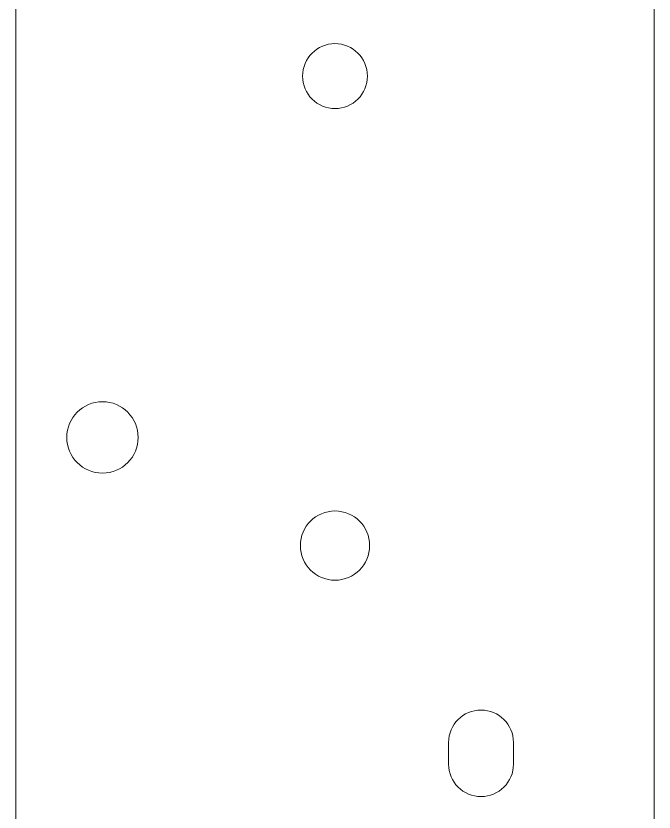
# Model space of a CAD drawing. Header units: millimetres. Extents: x -202 to 204, y -252 to 284.
# Drawn here: x -61.56 to -32.06, y 86.27 to 123.07 of the extents above; entities that cross this region are included whole.
import ezdxf

# ---------------------------------------------------------------- set-up
doc = ezdxf.new("R2010")
doc.units = ezdxf.units.MM
doc.header["$MEASUREMENT"] = 0
doc.layers.add('Layer 1', color=7, linetype='Continuous')

msp = doc.modelspace()

# ---------------------------------------------------------------- linework, layer by layer
at = {"layer": 'Layer 1', "color": 254, "lineweight": 20}
for points, knots in [([(-45.7167, 164.6472), (-45.7167, 164.6472), (-61.5605, 148.8043), (-61.5605, 148.8043), (-61.5605, 148.8043), (-61.5605, 121.3997), (-61.5605, 93.995), (-61.5605, 66.5904), (-61.5605, 66.5904), (-61.5605, 65.4904), (-60.6604, 64.5904), (-59.5605, 64.5904), (-59.5605, 64.5904), (-59.5605, 64.5904), (-40.0605, 64.5904), (-40.0605, 64.5904), (-40.0605, 64.5904), (-35.6422, 64.5904), (-32.0605, 68.1721), (-32.0605, 72.5904), (-32.0605, 72.5904), (-32.0605, 101.3905), (-32.0605, 130.1905), (-32.0605, 158.9906), (-32.0605, 158.9906), (-32.0605, 162.1482), (-33.8902, 164.8782), (-36.547, 166.1792), (-36.547, 166.1792), (-37.3717, 165.1499), (-38.639, 164.4906), (-40.0605, 164.4906), (-40.0605, 164.4906), (-41.482, 164.4906), (-42.7493, 165.1499), (-43.574, 166.1792), (-43.574, 166.1792), (-44.372, 165.7884), (-45.0951, 165.2687), (-45.7167, 164.6472)], [0, 0, 0, 0, 0.0909091, 0.0909091, 0.0909091, 0.0909091, 0.1818182, 0.1818182, 0.1818182, 0.1818182, 0.2727273, 0.2727273, 0.2727273, 0.2727273, 0.3636364, 0.3636364, 0.3636364, 0.3636364, 0.4545455, 0.4545455, 0.4545455, 0.4545455, 0.5454545, 0.5454545, 0.5454545, 0.5454545, 0.6363636, 0.6363636, 0.6363636, 0.6363636, 0.7272727, 0.7272727, 0.7272727, 0.7272727, 0.8181818, 0.8181818, 0.8181818, 0.8181818, 1, 1, 1, 1]), ([(-46.8105, 121.7905), (-45.982, 121.7905), (-45.3105, 121.119), (-45.3105, 120.2905), (-45.3105, 120.2905), (-45.3105, 119.462), (-45.982, 118.7905), (-46.8105, 118.7905), (-46.8105, 118.7905), (-47.639, 118.7905), (-48.3105, 119.462), (-48.3105, 120.2905), (-48.3105, 120.2905), (-48.3105, 121.119), (-47.639, 121.7905), (-46.8105, 121.7905)], [0, 0, 0, 0, 0.2, 0.2, 0.2, 0.2, 0.4, 0.4, 0.4, 0.4, 0.6, 0.6, 0.6, 0.6, 1, 1, 1, 1]), ([(-57.5605, 101.9404), (-58.4718, 101.9404), (-59.2105, 102.6791), (-59.2105, 103.5904), (-59.2105, 103.5904), (-59.2105, 104.5017), (-58.4718, 105.2404), (-57.5605, 105.2404), (-57.5605, 105.2404), (-56.6492, 105.2404), (-55.9105, 104.5017), (-55.9105, 103.5904), (-55.9105, 103.5904), (-55.9105, 102.6791), (-56.6492, 101.9404), (-57.5605, 101.9404)], [0, 0, 0, 0, 0.2, 0.2, 0.2, 0.2, 0.4, 0.4, 0.4, 0.4, 0.6, 0.6, 0.6, 0.6, 1, 1, 1, 1]), ([(-46.8105, 100.1904), (-45.9268, 100.1904), (-45.2105, 99.4741), (-45.2105, 98.5904), (-45.2105, 98.5904), (-45.2105, 97.7067), (-45.9268, 96.9904), (-46.8105, 96.9904), (-46.8105, 96.9904), (-47.6942, 96.9904), (-48.4105, 97.7067), (-48.4105, 98.5904), (-48.4105, 98.5904), (-48.4105, 99.4741), (-47.6942, 100.1904), (-46.8105, 100.1904)], [0, 0, 0, 0, 0.2, 0.2, 0.2, 0.2, 0.4, 0.4, 0.4, 0.4, 0.6, 0.6, 0.6, 0.6, 1, 1, 1, 1]), ([(-40.0605, 90.9906), (-39.2325, 90.9906), (-38.5605, 90.3186), (-38.5605, 89.4906), (-38.5605, 89.4906), (-38.5605, 89.4906), (-38.5605, 89.4826), (-38.5605, 89.4826), (-38.5605, 89.4826), (-38.5605, 89.4826), (-38.5605, 88.4986), (-38.5605, 88.4986), (-38.5605, 88.4986), (-38.5605, 88.4986), (-38.5605, 88.4906), (-38.5605, 88.4906), (-38.5605, 88.4906), (-38.5605, 87.6626), (-39.2325, 86.9906), (-40.0605, 86.9906), (-40.0605, 86.9906), (-40.8885, 86.9906), (-41.5605, 87.6626), (-41.5605, 88.4906), (-41.5605, 88.4906), (-41.5605, 88.4906), (-41.5605, 88.4986), (-41.5605, 88.4986), (-41.5605, 88.4986), (-41.5605, 88.4986), (-41.5605, 89.4826), (-41.5605, 89.4826), (-41.5605, 89.4826), (-41.5605, 89.4826), (-41.5605, 89.4906), (-41.5605, 89.4906), (-41.5605, 89.4906), (-41.5605, 90.3186), (-40.8885, 90.9906), (-40.0605, 90.9906)], [0, 0, 0, 0, 0.0909091, 0.0909091, 0.0909091, 0.0909091, 0.1818182, 0.1818182, 0.1818182, 0.1818182, 0.2727273, 0.2727273, 0.2727273, 0.2727273, 0.3636364, 0.3636364, 0.3636364, 0.3636364, 0.4545455, 0.4545455, 0.4545455, 0.4545455, 0.5454545, 0.5454545, 0.5454545, 0.5454545, 0.6363636, 0.6363636, 0.6363636, 0.6363636, 0.7272727, 0.7272727, 0.7272727, 0.7272727, 0.8181818, 0.8181818, 0.8181818, 0.8181818, 1, 1, 1, 1])]:
    msp.add_open_spline(points, degree=3, knots=knots, dxfattribs=at)

doc.saveas('drawing.dxf')
